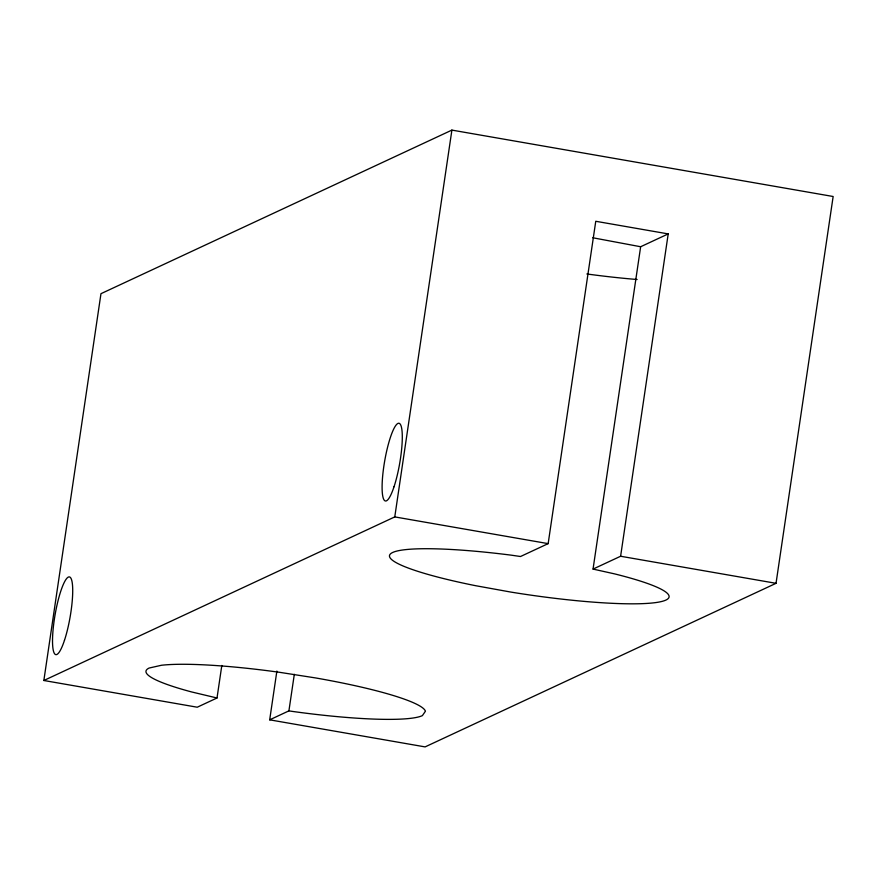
<?xml version="1.0" encoding="UTF-8"?>
<svg xmlns="http://www.w3.org/2000/svg" width="877" height="877" viewBox="0 0 877 877"><rect width="100%" height="100%" fill="white"/><g stroke="black" fill="none" stroke-linecap="round" stroke-linejoin="round"><path stroke-width="1.32" d="M221.815 665.479L217.014 697.993L197.237 707.213L43.85 680.497L100.965 293.685L451.896 130.103L833.15 196.503L776.035 583.315L425.104 746.897L269.688 719.831L276.88 671.069M269.688 719.831L288.917 710.863L294.321 674.292M43.85 680.497L394.771 516.904L451.896 130.103M593.049 569.085L614.569 573.876A141.318 18.45 8.4 0 1 658.386 602.17A141.318 18.45 8.4 0 1 510.831 592.074L475.586 585.693A141.318 18.45 8.4 0 1 390.682 553.705A141.318 18.45 8.4 0 1 511.236 555.163L520.51 556.511L548.158 543.63L595.757 221.278L668.208 233.907L620.609 556.248L593.049 569.085L640.648 246.744L668.208 233.907M592.742 237.755L640.648 246.744M288.917 710.863L292.348 711.4A141.318 18.45 8.4 0 0 422.385 715.621L425.444 711.214A141.318 18.45 8.4 0 0 315.567 677.932L279.193 672.253A141.318 18.45 8.4 0 0 161.521 665.248L149.156 668.033A141.318 18.45 8.4 0 0 191.657 691.953L217.014 697.993M394.771 516.904L548.158 543.63M620.609 556.248L776.035 583.315M637.13 279.5A141.318 18.45 8.4 0 1 586.877 273.975M64.459 640.363A39.443 7.597 -80.1 0 0 70.281 577.384A39.443 7.597 -80.1 0 0 53.102 629.5A39.443 7.597 -80.1 0 0 64.459 640.363M394.036 486.724A39.443 7.597 -80.1 0 0 399.868 423.744A39.443 7.597 -80.1 0 0 382.679 475.871A39.443 7.597 -80.1 0 0 394.036 486.724"/></g></svg>
